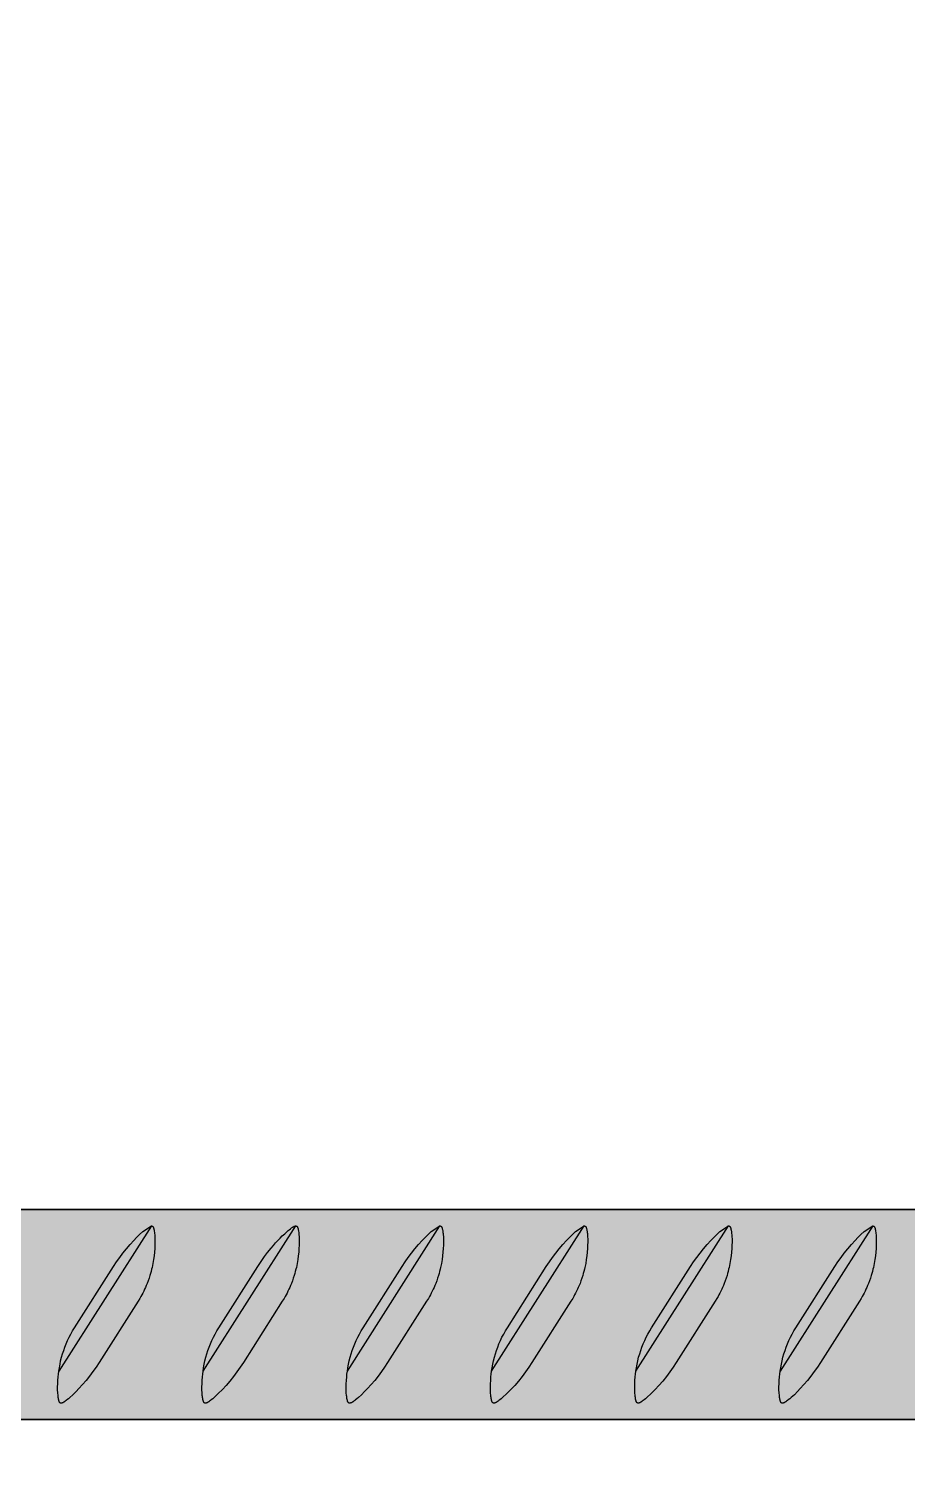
# Model space of a CAD drawing. Header units: millimetres. Extents: x -8 to 1608, y -703 to 404.
# Drawn here: x 1112.8 to 1179.8, y 181 to 291 of the extents above; entities that cross this region are included whole.
import ezdxf

# ---------------------------------------------------------------- set-up
doc = ezdxf.new("R2010")
doc.units = ezdxf.units.MM
doc.layers.add('Blocks', color=7, linetype='Continuous')
doc.layers.add('Blocks$Fill', color=7, linetype='Continuous', true_color=0xffffff)
doc.layers.add('Blocks$Inner', color=7, linetype='Continuous', lineweight=25, true_color=0x007f00)
doc.layers.add('Blocks$Outline', color=7, linetype='Continuous', lineweight=35, true_color=0xff3f3f)

# ---------------------------------------------------------------- blocks, each defined once
blk = doc.blocks.new('Rebar Coffee Table Side')
at = {"layer": 'Blocks$Fill'}
h = blk.add_hatch(color=256, dxfattribs=at)
h.paths.add_polyline_path([(94.85, 185.25), (95.1, 184.98), (108.8, 184.98), (550.85, 184.98), (550.85, 4), (550.85, 1.93), (550.85, 1.86), (550.86, 1.8), (550.87, 1.73), (550.88, 1.66), (550.89, 1.59), (550.91, 1.53), (550.92, 1.46), (550.94, 1.39), (550.97, 1.33), (550.99, 1.27), (551.02, 1.2), (551.04, 1.14), (551.07, 1.08), (551.11, 1.02), (551.14, 0.96), (551.18, 0.9), (551.22, 0.85), (551.26, 0.79), (551.3, 0.74), (551.34, 0.69), (551.39, 0.63), (551.44, 0.59), (551.49, 0.54), (551.54, 0.49), (551.59, 0.45), (551.64, 0.41), (551.7, 0.37), (551.75, 0.33), (551.81, 0.29), (551.87, 0.26), (551.93, 0.22), (551.99, 0.19), (552.05, 0.17), (552.12, 0.14), (552.18, 0.12), (552.25, 0.09), (552.31, 0.07), (552.38, 0.06), (552.44, 0.04), (552.51, 0.03), (552.58, 0.02), (552.65, 0.01), (552.71, 0), (552.78, 0), (552.85, 0), (564.92, 0), (564.99, 0), (565.05, 0.01), (565.12, 0.02), (565.19, 0.03), (565.26, 0.04), (565.32, 0.06), (565.39, 0.07), (565.46, 0.09), (565.52, 0.12), (565.58, 0.14), (565.65, 0.17), (565.71, 0.19), (565.77, 0.22), (565.83, 0.26), (565.89, 0.29), (565.95, 0.33), (566, 0.37), (566.06, 0.41), (566.11, 0.45), (566.16, 0.49), (566.22, 0.54), (566.26, 0.59), (566.31, 0.63), (566.36, 0.69), (566.4, 0.74), (566.44, 0.79), (566.48, 0.85), (566.52, 0.9), (566.56, 0.96), (566.59, 1.02), (566.63, 1.08), (566.66, 1.14), (566.68, 1.2), (566.71, 1.27), (566.73, 1.33), (566.76, 1.39), (566.78, 1.46), (566.79, 1.53), (566.81, 1.59), (566.82, 1.66), (566.83, 1.73), (566.84, 1.8), (566.85, 1.86), (566.85, 1.93), (566.85, 2), (566.85, 397), (559.35, 397), (550.85, 397), (550.85, 385.98), (429.14, 385.98), (428.89, 386), (546.85, 386), (547.85, 387), (547.85, 403), (546.85, 404), (98.85, 404), (97.85, 403), (97.85, 387), (98.85, 386), (216.81, 386), (216.57, 385.98), (95.1, 385.98), (94.85, 385.72), (94.85, 397), (91.78, 397), (87.79, 397), (86.36, 397), (78.85, 397), (78.85, 3), (78.85, 1.93), (78.85, 1.86), (78.86, 1.8), (78.87, 1.73), (78.88, 1.66), (78.89, 1.59), (78.91, 1.53), (78.92, 1.46), (78.94, 1.39), (78.97, 1.33), (78.99, 1.27), (79.02, 1.2), (79.04, 1.14), (79.07, 1.08), (79.11, 1.02), (79.14, 0.96), (79.18, 0.9), (79.22, 0.85), (79.26, 0.79), (79.3, 0.74), (79.34, 0.69), (79.39, 0.63), (79.44, 0.59), (79.49, 0.54), (79.54, 0.49), (79.59, 0.45), (79.64, 0.41), (79.7, 0.37), (79.75, 0.33), (79.81, 0.29), (79.87, 0.26), (79.93, 0.22), (79.99, 0.19), (80.05, 0.17), (80.12, 0.14), (80.18, 0.12), (80.25, 0.09), (80.31, 0.07), (80.38, 0.06), (80.44, 0.04), (80.51, 0.03), (80.58, 0.02), (80.65, 0.01), (80.71, 0), (80.78, 0), (80.85, 0), (92.92, 0), (92.99, 0), (93.05, 0.01), (93.12, 0.02), (93.19, 0.03), (93.26, 0.04), (93.32, 0.06), (93.39, 0.07), (93.46, 0.09), (93.52, 0.12), (93.58, 0.14), (93.65, 0.17), (93.71, 0.19), (93.77, 0.22), (93.83, 0.26), (93.89, 0.29), (93.95, 0.33), (94, 0.37), (94.06, 0.41), (94.11, 0.45), (94.16, 0.49), (94.22, 0.54), (94.26, 0.59), (94.31, 0.63), (94.36, 0.69), (94.4, 0.74), (94.44, 0.79), (94.48, 0.85), (94.52, 0.9), (94.56, 0.96), (94.59, 1.02), (94.63, 1.08), (94.66, 1.14), (94.68, 1.2), (94.71, 1.27), (94.73, 1.33), (94.76, 1.39), (94.78, 1.46), (94.79, 1.53), (94.81, 1.59), (94.82, 1.66), (94.83, 1.73), (94.84, 1.8), (94.85, 1.86), (94.85, 1.93), (94.85, 2)], flags=0)
h.paths.add_polyline_path([(322.15, 200.98), (95.1, 200.98), (94.85, 200.72), (94.85, 370.25), (95.1, 369.98), (108.8, 369.98), (550.85, 369.98), (550.85, 200.98), (404.73, 200.98), (323.64, 200.98)], flags=0)
at = {"layer": 'Blocks$Inner'}
for p, q in [((159.69, 199.74), (152.63, 188.65)), ((214.69, 199.74), (207.63, 188.65))]:
    blk.add_line(p, q, dxfattribs=at)
for points in [[(90.62, 189.8), (95.1, 184.98), (108.8, 184.98), (119.8, 184.98), (130.8, 184.98), (272.73, 184.98), (338.73, 184.98)], [(272.73, 200.98), (130.8, 200.98)], [(163.63, 188.65), (163.67, 188.92), (163.72, 189.19), (163.77, 189.45), (163.84, 189.72), (163.92, 189.98), (164, 190.24), (164.09, 190.5), (164.19, 190.75), (164.3, 191.01), (164.42, 191.25), (164.55, 191.49), (164.68, 191.73), (164.83, 191.97), (167.8, 196.64), (168.01, 196.95), (168.16, 197.18), (168.32, 197.41), (168.55, 197.71), (168.82, 198.05), (168.99, 198.25), (169.16, 198.44), (169.34, 198.63), (169.5, 198.81), (169.67, 198.98), (169.85, 199.14), (170.03, 199.31), (170.11, 199.38), (170.2, 199.45), (170.29, 199.52), (170.38, 199.59), (170.43, 199.62), (170.45, 199.64), (170.48, 199.65), (170.5, 199.67), (170.52, 199.68), (170.54, 199.69), (170.56, 199.7), (170.58, 199.71), (170.59, 199.71), (170.6, 199.72), (170.61, 199.72), (170.62, 199.72), (170.63, 199.73), (170.63, 199.73), (170.64, 199.73), (170.65, 199.73), (170.66, 199.73), (170.66, 199.74), (170.67, 199.74), (170.67, 199.74), (170.68, 199.74), (170.68, 199.74), (170.69, 199.74), (170.69, 199.74), (170.69, 199.74), (170.7, 199.74), (170.7, 199.74), (170.7, 199.74), (170.71, 199.74), (170.71, 199.74), (170.72, 199.74), (170.72, 199.74), (170.72, 199.74), (170.73, 199.74), (170.73, 199.74), (170.73, 199.73), (170.74, 199.73), (170.74, 199.73), (170.75, 199.73), (170.75, 199.73), (170.75, 199.73), (170.75, 199.73), (170.76, 199.73), (170.76, 199.72), (170.76, 199.72), (170.77, 199.72), (170.77, 199.72), (170.77, 199.72), (170.77, 199.71), (170.78, 199.71), (170.78, 199.71), (170.78, 199.71), (170.79, 199.7), (170.79, 199.7), (170.79, 199.7), (170.79, 199.69), (170.8, 199.69), (170.8, 199.69), (170.8, 199.68), (170.81, 199.68), (170.81, 199.68), (170.81, 199.67), (170.81, 199.67), (170.82, 199.66), (170.82, 199.66), (170.82, 199.66), (170.83, 199.65), (170.83, 199.64), (170.84, 199.63), (170.84, 199.62), (170.84, 199.61), (170.85, 199.59), (170.85, 199.58), (170.86, 199.57), (170.87, 199.54), (170.87, 199.52), (170.88, 199.47), (170.89, 199.43), (170.9, 199.38), (170.91, 199.34), (170.92, 199.24), (170.93, 199.15), (170.94, 199.05), (170.95, 198.94), (170.96, 198.72), (170.96, 198.5), (170.95, 198.26), (170.94, 198.01), (170.92, 197.74), (170.89, 197.46), (170.85, 197.18), (170.8, 196.88), (170.74, 196.58), (170.7, 196.43), (170.66, 196.27), (170.62, 196.12), (170.58, 195.97), (170.51, 195.75), (170.44, 195.54), (170.37, 195.35), (170.3, 195.2), (170.24, 195.05), (170.17, 194.91), (170.1, 194.76), (170.03, 194.62), (169.96, 194.48), (169.89, 194.35), (169.81, 194.21), (169.67, 193.99), (166.7, 189.32), (166.46, 188.96), (166.21, 188.6), (165.95, 188.25), (165.68, 187.91), (165.39, 187.58), (165.1, 187.26), (164.79, 186.95), (164.47, 186.66), (164.36, 186.56), (164.25, 186.47), (164.19, 186.42), (164.12, 186.37), (164.06, 186.33), (164.04, 186.32), (164.01, 186.3), (163.99, 186.29), (163.96, 186.27), (163.94, 186.26), (163.93, 186.26), (163.92, 186.25), (163.91, 186.25), (163.9, 186.24), (163.89, 186.24), (163.88, 186.24), (163.87, 186.23), (163.86, 186.23), (163.85, 186.23), (163.85, 186.23), (163.84, 186.23), (163.83, 186.22), (163.83, 186.22), (163.82, 186.22), (163.82, 186.22), (163.82, 186.22), (163.81, 186.22), (163.81, 186.22), (163.8, 186.22), (163.8, 186.22), (163.8, 186.22), (163.79, 186.22), (163.79, 186.22), (163.79, 186.22), (163.78, 186.22), (163.78, 186.22), (163.77, 186.22), (163.77, 186.22), (163.77, 186.23), (163.77, 186.23), (163.76, 186.23), (163.76, 186.23), (163.76, 186.23), (163.75, 186.23), (163.75, 186.23), (163.75, 186.23), (163.74, 186.23), (163.74, 186.24), (163.74, 186.24), (163.74, 186.24), (163.73, 186.24), (163.73, 186.24), (163.73, 186.25), (163.72, 186.25), (163.72, 186.25), (163.72, 186.25), (163.72, 186.26), (163.71, 186.26), (163.71, 186.26), (163.71, 186.26), (163.7, 186.27), (163.7, 186.27), (163.7, 186.27), (163.7, 186.27), (163.7, 186.28), (163.69, 186.28), (163.69, 186.29), (163.69, 186.29), (163.68, 186.3), (163.68, 186.3), (163.68, 186.31), (163.67, 186.32), (163.67, 186.32), (163.66, 186.33), (163.66, 186.34), (163.66, 186.35), (163.65, 186.36), (163.65, 186.37), (163.64, 186.39), (163.64, 186.4), (163.63, 186.42), (163.63, 186.45), (163.62, 186.47), (163.61, 186.5), (163.6, 186.58), (163.59, 186.66), (163.58, 186.73), (163.57, 186.81), (163.55, 187.02), (163.54, 187.24), (163.54, 187.47), (163.55, 187.7), (163.56, 187.96), (163.58, 188.22), (163.6, 188.43), (163.63, 188.65), (170.69, 199.74)], [(174.63, 188.65), (174.67, 188.92), (174.72, 189.19), (174.77, 189.45), (174.84, 189.72), (174.92, 189.98), (175, 190.24), (175.09, 190.5), (175.19, 190.75), (175.3, 191.01), (175.42, 191.25), (175.55, 191.49), (175.68, 191.73), (175.83, 191.97), (178.8, 196.64), (179.03, 196.99), (179.27, 197.33), (179.52, 197.67), (179.78, 198), (180.06, 198.32), (180.34, 198.63), (180.56, 198.86), (180.79, 199.09), (181.03, 199.31), (181.69, 199.74), (181.7, 199.74), (181.7, 199.74), (181.7, 199.74), (181.71, 199.74), (181.71, 199.74), (181.72, 199.74), (181.72, 199.74), (181.72, 199.74), (181.73, 199.74), (181.73, 199.74), (181.73, 199.73), (181.74, 199.73), (181.74, 199.73), (181.75, 199.73), (181.75, 199.73), (181.75, 199.73), (181.75, 199.73), (181.76, 199.73), (181.76, 199.72), (181.76, 199.72), (181.77, 199.72), (181.77, 199.72), (181.77, 199.72), (181.77, 199.71), (181.78, 199.71), (181.78, 199.71), (181.78, 199.71), (181.79, 199.7), (181.79, 199.7), (181.79, 199.7), (181.79, 199.69), (181.8, 199.69), (181.8, 199.69), (181.8, 199.68), (181.81, 199.68), (181.81, 199.68), (181.81, 199.67), (181.81, 199.67), (181.82, 199.66), (181.82, 199.66), (181.82, 199.66), (181.83, 199.65), (181.83, 199.64), (181.84, 199.63), (181.84, 199.62), (181.84, 199.61), (181.85, 199.59), (181.85, 199.58), (181.86, 199.57), (181.87, 199.54), (181.87, 199.52), (181.88, 199.47), (181.89, 199.43), (181.9, 199.38), (181.91, 199.34), (181.92, 199.24), (181.93, 199.15), (181.94, 199.05), (181.95, 198.94), (181.96, 198.72), (181.96, 198.5), (181.95, 198.26), (181.94, 198.01), (181.92, 197.74), (181.89, 197.46), (181.85, 197.18), (181.8, 196.88), (181.74, 196.58), (181.7, 196.43), (181.66, 196.27), (181.62, 196.12), (181.58, 195.97), (181.51, 195.75), (181.44, 195.54), (181.37, 195.35), (181.3, 195.2), (181.24, 195.05), (181.17, 194.91), (181.1, 194.76), (181.03, 194.62), (180.96, 194.48), (180.89, 194.35), (180.81, 194.21), (180.67, 193.99), (177.7, 189.32), (177.47, 188.97), (177.23, 188.63), (176.98, 188.29), (176.72, 187.96), (176.44, 187.64), (176.16, 187.33), (175.94, 187.1), (175.71, 186.87), (175.47, 186.66), (175.36, 186.56), (175.25, 186.47), (175.19, 186.42), (175.12, 186.37), (175.06, 186.33), (175.04, 186.32), (175.01, 186.3), (174.99, 186.29), (174.96, 186.27), (174.94, 186.26), (174.93, 186.26), (174.92, 186.25), (174.91, 186.25), (174.9, 186.24), (174.89, 186.24), (174.88, 186.24), (174.87, 186.23), (174.86, 186.23), (174.85, 186.23), (174.85, 186.23), (174.84, 186.23), (174.83, 186.22), (174.83, 186.22), (174.82, 186.22), (174.82, 186.22), (174.82, 186.22), (174.81, 186.22), (174.81, 186.22), (174.8, 186.22), (174.8, 186.22), (174.8, 186.22), (174.79, 186.22), (174.79, 186.22), (174.79, 186.22), (174.78, 186.22), (174.78, 186.22), (174.77, 186.22), (174.77, 186.22), (174.77, 186.23), (174.77, 186.23), (174.76, 186.23), (174.76, 186.23), (174.76, 186.23), (174.75, 186.23), (174.75, 186.23), (174.75, 186.23), (174.74, 186.23), (174.74, 186.24), (174.74, 186.24), (174.74, 186.24), (174.73, 186.24), (174.73, 186.24), (174.73, 186.25), (174.72, 186.25), (174.72, 186.25), (174.72, 186.25), (174.72, 186.26), (174.71, 186.26), (174.71, 186.26), (174.71, 186.26), (174.7, 186.27), (174.7, 186.27), (174.7, 186.27), (174.7, 186.27), (174.7, 186.28), (174.69, 186.28), (174.69, 186.29), (174.69, 186.29), (174.68, 186.3), (174.68, 186.3), (174.68, 186.31), (174.67, 186.32), (174.67, 186.32), (174.66, 186.33), (174.66, 186.34), (174.66, 186.35), (174.65, 186.36), (174.65, 186.37), (174.64, 186.39), (174.64, 186.4), (174.63, 186.42), (174.63, 186.45), (174.62, 186.47), (174.61, 186.5), (174.6, 186.58), (174.59, 186.66), (174.58, 186.73), (174.57, 186.81), (174.55, 187.02), (174.54, 187.24), (174.54, 187.47), (174.55, 187.7), (174.56, 187.96), (174.58, 188.22), (174.6, 188.43), (174.63, 188.65), (181.69, 199.74)], [(185.63, 188.65), (185.67, 188.92), (185.72, 189.19), (185.77, 189.45), (185.84, 189.72), (185.92, 189.98), (186, 190.24), (186.09, 190.5), (186.19, 190.75), (186.3, 191.01), (186.42, 191.25), (186.55, 191.49), (186.68, 191.73), (186.83, 191.97), (189.8, 196.64), (190.03, 196.99), (190.27, 197.33), (190.52, 197.67), (190.78, 198), (191.06, 198.32), (191.34, 198.63), (191.56, 198.86), (191.79, 199.09), (192.03, 199.31), (192.69, 199.74), (192.7, 199.74), (192.7, 199.74), (192.7, 199.74), (192.71, 199.74), (192.71, 199.74), (192.72, 199.74), (192.72, 199.74), (192.72, 199.74), (192.73, 199.74), (192.73, 199.74), (192.73, 199.73), (192.74, 199.73), (192.74, 199.73), (192.75, 199.73), (192.75, 199.73), (192.75, 199.73), (192.75, 199.73), (192.76, 199.73), (192.76, 199.72), (192.76, 199.72), (192.77, 199.72), (192.77, 199.72), (192.77, 199.72), (192.77, 199.71), (192.78, 199.71), (192.78, 199.71), (192.78, 199.71), (192.79, 199.7), (192.79, 199.7), (192.79, 199.7), (192.79, 199.69), (192.8, 199.69), (192.8, 199.69), (192.8, 199.68), (192.81, 199.68), (192.81, 199.68), (192.81, 199.67), (192.81, 199.67), (192.82, 199.66), (192.82, 199.66), (192.82, 199.66), (192.83, 199.65), (192.83, 199.64), (192.84, 199.63), (192.84, 199.62), (192.84, 199.61), (192.85, 199.59), (192.85, 199.58), (192.86, 199.57), (192.87, 199.54), (192.87, 199.52), (192.88, 199.47), (192.89, 199.43), (192.9, 199.38), (192.91, 199.34), (192.92, 199.24), (192.93, 199.15), (192.94, 199.05), (192.95, 198.94), (192.96, 198.72), (192.96, 198.5), (192.95, 198.26), (192.94, 198.01), (192.92, 197.74), (192.89, 197.46), (192.85, 197.18), (192.8, 196.88), (192.74, 196.58), (192.7, 196.43), (192.66, 196.27), (192.62, 196.12), (192.58, 195.97), (192.51, 195.75), (192.44, 195.54), (192.37, 195.35), (192.3, 195.2), (192.24, 195.05), (192.17, 194.91), (192.1, 194.76), (192.03, 194.62), (191.96, 194.48), (191.89, 194.35), (191.81, 194.21), (191.67, 193.99), (188.7, 189.32), (188.46, 188.96), (188.21, 188.6), (187.95, 188.25), (187.68, 187.91), (187.39, 187.58), (187.1, 187.26), (186.79, 186.95), (186.47, 186.66), (186.36, 186.56), (186.25, 186.47), (186.19, 186.42), (186.12, 186.37), (186.06, 186.33), (186.04, 186.32), (186.01, 186.3), (185.99, 186.29), (185.96, 186.27), (185.94, 186.26), (185.93, 186.26), (185.92, 186.25), (185.91, 186.25), (185.9, 186.24), (185.89, 186.24), (185.88, 186.24), (185.87, 186.23), (185.86, 186.23), (185.85, 186.23), (185.85, 186.23), (185.84, 186.23), (185.83, 186.22), (185.83, 186.22), (185.82, 186.22), (185.82, 186.22), (185.82, 186.22), (185.81, 186.22), (185.81, 186.22), (185.8, 186.22), (185.8, 186.22), (185.8, 186.22), (185.79, 186.22), (185.79, 186.22), (185.79, 186.22), (185.78, 186.22), (185.78, 186.22), (185.77, 186.22), (185.77, 186.22), (185.77, 186.23), (185.77, 186.23), (185.76, 186.23), (185.76, 186.23), (185.76, 186.23), (185.75, 186.23), (185.75, 186.23), (185.75, 186.23), (185.74, 186.23), (185.74, 186.24), (185.74, 186.24), (185.74, 186.24), (185.73, 186.24), (185.73, 186.24), (185.73, 186.25), (185.72, 186.25), (185.72, 186.25), (185.72, 186.25), (185.72, 186.26), (185.71, 186.26), (185.71, 186.26), (185.71, 186.26), (185.7, 186.27), (185.7, 186.27), (185.7, 186.27), (185.7, 186.27), (185.7, 186.28), (185.69, 186.28), (185.69, 186.29), (185.69, 186.29), (185.68, 186.3), (185.68, 186.3), (185.68, 186.31), (185.67, 186.32), (185.67, 186.32), (185.66, 186.33), (185.66, 186.34), (185.66, 186.35), (185.65, 186.36), (185.65, 186.37), (185.64, 186.39), (185.64, 186.4), (185.63, 186.42), (185.63, 186.45), (185.62, 186.47), (185.61, 186.5), (185.6, 186.58), (185.59, 186.66), (185.58, 186.73), (185.57, 186.81), (185.55, 187.02), (185.54, 187.24), (185.54, 187.47), (185.55, 187.7), (185.56, 187.96), (185.58, 188.22), (185.6, 188.43), (185.63, 188.65), (192.69, 199.74)], [(196.63, 188.65), (196.67, 188.92), (196.72, 189.19), (196.77, 189.45), (196.84, 189.72), (196.92, 189.98), (197, 190.24), (197.09, 190.5), (197.19, 190.75), (197.3, 191.01), (197.42, 191.25), (197.55, 191.49), (197.68, 191.73), (197.83, 191.97), (200.8, 196.64), (201.03, 196.99), (201.27, 197.33), (201.52, 197.67), (201.78, 198), (202.06, 198.32), (202.34, 198.63), (202.56, 198.86), (202.79, 199.09), (203.03, 199.31), (203.69, 199.74), (203.7, 199.74), (203.7, 199.74), (203.7, 199.74), (203.71, 199.74), (203.71, 199.74), (203.72, 199.74), (203.72, 199.74), (203.72, 199.74), (203.73, 199.74), (203.73, 199.74), (203.73, 199.73), (203.74, 199.73), (203.74, 199.73), (203.75, 199.73), (203.75, 199.73), (203.75, 199.73), (203.75, 199.73), (203.76, 199.73), (203.76, 199.72), (203.76, 199.72), (203.77, 199.72), (203.77, 199.72), (203.77, 199.72), (203.77, 199.71), (203.78, 199.71), (203.78, 199.71), (203.78, 199.71), (203.79, 199.7), (203.79, 199.7), (203.79, 199.7), (203.79, 199.69), (203.8, 199.69), (203.8, 199.69), (203.8, 199.68), (203.81, 199.68), (203.81, 199.68), (203.81, 199.67), (203.81, 199.67), (203.82, 199.66), (203.82, 199.66), (203.82, 199.66), (203.83, 199.65), (203.83, 199.64), (203.84, 199.63), (203.84, 199.62), (203.84, 199.61), (203.85, 199.59), (203.85, 199.58), (203.86, 199.57), (203.87, 199.54), (203.87, 199.52), (203.88, 199.47), (203.89, 199.43), (203.9, 199.38), (203.91, 199.34), (203.92, 199.24), (203.93, 199.15), (203.94, 199.05), (203.95, 198.94), (203.96, 198.72), (203.96, 198.5), (203.95, 198.26), (203.94, 198.01), (203.92, 197.74), (203.89, 197.46), (203.85, 197.18), (203.8, 196.88), (203.74, 196.58), (203.7, 196.43), (203.66, 196.27), (203.62, 196.12), (203.58, 195.97), (203.51, 195.75), (203.44, 195.54), (203.37, 195.35), (203.3, 195.2), (203.24, 195.05), (203.17, 194.91), (203.1, 194.76), (203.03, 194.62), (202.96, 194.48), (202.89, 194.35), (202.81, 194.21), (202.67, 193.99), (199.7, 189.32), (199.46, 188.96), (199.21, 188.6), (198.95, 188.25), (198.68, 187.91), (198.39, 187.58), (198.1, 187.26), (197.79, 186.95), (197.47, 186.66), (197.36, 186.56), (197.25, 186.47), (197.19, 186.42), (197.12, 186.37), (197.06, 186.33), (197.04, 186.32), (197.01, 186.3), (196.99, 186.29), (196.96, 186.27), (196.94, 186.26), (196.93, 186.26), (196.92, 186.25), (196.91, 186.25), (196.9, 186.24), (196.89, 186.24), (196.88, 186.24), (196.87, 186.23), (196.86, 186.23), (196.85, 186.23), (196.85, 186.23), (196.84, 186.23), (196.83, 186.22), (196.83, 186.22), (196.82, 186.22), (196.82, 186.22), (196.82, 186.22), (196.81, 186.22), (196.81, 186.22), (196.8, 186.22), (196.8, 186.22), (196.8, 186.22), (196.79, 186.22), (196.79, 186.22), (196.79, 186.22), (196.78, 186.22), (196.78, 186.22), (196.77, 186.22), (196.77, 186.22), (196.77, 186.23), (196.77, 186.23), (196.76, 186.23), (196.76, 186.23), (196.76, 186.23), (196.75, 186.23), (196.75, 186.23), (196.75, 186.23), (196.74, 186.23), (196.74, 186.24), (196.74, 186.24), (196.74, 186.24), (196.73, 186.24), (196.73, 186.24), (196.73, 186.25), (196.72, 186.25), (196.72, 186.25), (196.72, 186.25), (196.72, 186.26), (196.71, 186.26), (196.71, 186.26), (196.71, 186.26), (196.7, 186.27), (196.7, 186.27), (196.7, 186.27), (196.7, 186.27), (196.7, 186.28), (196.69, 186.28), (196.69, 186.29), (196.69, 186.29), (196.68, 186.3), (196.68, 186.3), (196.68, 186.31), (196.67, 186.32), (196.67, 186.32), (196.66, 186.33), (196.66, 186.34), (196.66, 186.35), (196.65, 186.36), (196.65, 186.37), (196.64, 186.39), (196.64, 186.4), (196.63, 186.42), (196.63, 186.45), (196.62, 186.47), (196.61, 186.5), (196.6, 186.58), (196.59, 186.66), (196.58, 186.73), (196.57, 186.81), (196.55, 187.02), (196.54, 187.24), (196.54, 187.47), (196.55, 187.7), (196.56, 187.96), (196.58, 188.22), (196.6, 188.43), (196.63, 188.65), (203.69, 199.74)]]:
    blk.add_lwpolyline(points, dxfattribs=at)
for points in [[(152.67, 188.92), (152.72, 189.19), (152.77, 189.45), (152.84, 189.72), (152.92, 189.98), (153, 190.24), (153.09, 190.5), (153.19, 190.75), (153.3, 191.01), (153.42, 191.25), (153.55, 191.49), (153.68, 191.73), (153.83, 191.97), (156.8, 196.64), (157.03, 196.99), (157.27, 197.33), (157.52, 197.67), (157.78, 198), (158.06, 198.32), (158.34, 198.63), (158.56, 198.86), (158.79, 199.09), (159.03, 199.31), (159.69, 199.74), (159.7, 199.74), (159.7, 199.74), (159.7, 199.74), (159.71, 199.74), (159.71, 199.74), (159.72, 199.74), (159.72, 199.74), (159.72, 199.74), (159.73, 199.74), (159.73, 199.74), (159.73, 199.73), (159.74, 199.73), (159.74, 199.73), (159.75, 199.73), (159.75, 199.73), (159.75, 199.73), (159.75, 199.73), (159.76, 199.73), (159.76, 199.72), (159.76, 199.72), (159.77, 199.72), (159.77, 199.72), (159.77, 199.72), (159.77, 199.71), (159.78, 199.71), (159.78, 199.71), (159.78, 199.71), (159.79, 199.7), (159.79, 199.7), (159.79, 199.7), (159.79, 199.69), (159.8, 199.69), (159.8, 199.69), (159.8, 199.68), (159.81, 199.68), (159.81, 199.68), (159.81, 199.67), (159.81, 199.67), (159.82, 199.66), (159.82, 199.66), (159.82, 199.66), (159.83, 199.65), (159.83, 199.64), (159.84, 199.63), (159.84, 199.62), (159.84, 199.61), (159.85, 199.59), (159.85, 199.58), (159.86, 199.57), (159.87, 199.54), (159.87, 199.52), (159.88, 199.47), (159.89, 199.43), (159.9, 199.38), (159.91, 199.34), (159.92, 199.24), (159.93, 199.15), (159.94, 199.05), (159.95, 198.94), (159.96, 198.72), (159.96, 198.5), (159.95, 198.26), (159.94, 198.01), (159.92, 197.74), (159.89, 197.46), (159.85, 197.18), (159.8, 196.88), (159.74, 196.58), (159.7, 196.43), (159.66, 196.27), (159.62, 196.12), (159.58, 195.97), (159.51, 195.75), (159.44, 195.54), (159.37, 195.35), (159.3, 195.2), (159.24, 195.05), (159.17, 194.91), (159.1, 194.76), (159.03, 194.62), (158.96, 194.48), (158.89, 194.35), (158.81, 194.21), (158.67, 193.99), (155.7, 189.32), (155.47, 188.97), (155.23, 188.63), (154.98, 188.29), (154.72, 187.96), (154.44, 187.64), (154.16, 187.33), (153.94, 187.1), (153.71, 186.87), (153.47, 186.66), (153.36, 186.56), (153.25, 186.47), (153.19, 186.42), (153.12, 186.37), (153.06, 186.33), (153.04, 186.32), (153.01, 186.3), (152.99, 186.29), (152.96, 186.27), (152.94, 186.26), (152.93, 186.26), (152.92, 186.25), (152.91, 186.25), (152.9, 186.24), (152.89, 186.24), (152.88, 186.24), (152.87, 186.23), (152.86, 186.23), (152.85, 186.23), (152.85, 186.23), (152.84, 186.23), (152.83, 186.22), (152.83, 186.22), (152.82, 186.22), (152.82, 186.22), (152.82, 186.22), (152.81, 186.22), (152.81, 186.22), (152.8, 186.22), (152.8, 186.22), (152.8, 186.22), (152.79, 186.22), (152.79, 186.22), (152.79, 186.22), (152.78, 186.22), (152.78, 186.22), (152.77, 186.22), (152.77, 186.22), (152.77, 186.23), (152.77, 186.23), (152.76, 186.23), (152.76, 186.23), (152.76, 186.23), (152.75, 186.23), (152.75, 186.23), (152.75, 186.23), (152.74, 186.23), (152.74, 186.24), (152.74, 186.24), (152.74, 186.24), (152.73, 186.24), (152.73, 186.24), (152.73, 186.25), (152.72, 186.25), (152.72, 186.25), (152.72, 186.25), (152.72, 186.26), (152.71, 186.26), (152.71, 186.26), (152.71, 186.26), (152.7, 186.27), (152.7, 186.27), (152.7, 186.27), (152.7, 186.27), (152.7, 186.28), (152.69, 186.28), (152.69, 186.29), (152.69, 186.29), (152.68, 186.3), (152.68, 186.3), (152.68, 186.31), (152.67, 186.32), (152.67, 186.32), (152.66, 186.33), (152.66, 186.34), (152.66, 186.35), (152.65, 186.36), (152.65, 186.37), (152.64, 186.39), (152.64, 186.4), (152.63, 186.42), (152.63, 186.45), (152.62, 186.47), (152.61, 186.5), (152.6, 186.58), (152.59, 186.66), (152.58, 186.73), (152.57, 186.81), (152.55, 187.02), (152.54, 187.24), (152.54, 187.47), (152.55, 187.7), (152.56, 187.96), (152.58, 188.22), (152.6, 188.43), (152.63, 188.65)], [(207.67, 188.92), (207.72, 189.19), (207.77, 189.45), (207.84, 189.72), (207.92, 189.98), (208, 190.24), (208.09, 190.5), (208.19, 190.75), (208.3, 191.01), (208.42, 191.25), (208.55, 191.49), (208.68, 191.73), (208.83, 191.97), (211.8, 196.64), (212.03, 196.99), (212.27, 197.33), (212.52, 197.67), (212.78, 198), (213.06, 198.32), (213.34, 198.63), (213.56, 198.86), (213.79, 199.09), (214.03, 199.31), (214.69, 199.74), (214.7, 199.74), (214.7, 199.74), (214.7, 199.74), (214.71, 199.74), (214.71, 199.74), (214.72, 199.74), (214.72, 199.74), (214.72, 199.74), (214.73, 199.74), (214.73, 199.74), (214.73, 199.73), (214.74, 199.73), (214.74, 199.73), (214.75, 199.73), (214.75, 199.73), (214.75, 199.73), (214.75, 199.73), (214.76, 199.73), (214.76, 199.72), (214.76, 199.72), (214.77, 199.72), (214.77, 199.72), (214.77, 199.72), (214.77, 199.71), (214.78, 199.71), (214.78, 199.71), (214.78, 199.71), (214.79, 199.7), (214.79, 199.7), (214.79, 199.7), (214.79, 199.69), (214.8, 199.69), (214.8, 199.69), (214.8, 199.68), (214.81, 199.68), (214.81, 199.68), (214.81, 199.67), (214.81, 199.67), (214.82, 199.66), (214.82, 199.66), (214.82, 199.66), (214.83, 199.65), (214.83, 199.64), (214.84, 199.63), (214.84, 199.62), (214.84, 199.61), (214.85, 199.59), (214.85, 199.58), (214.86, 199.57), (214.87, 199.54), (214.87, 199.52), (214.88, 199.47), (214.89, 199.43), (214.9, 199.38), (214.91, 199.34), (214.92, 199.24), (214.93, 199.15), (214.94, 199.05), (214.95, 198.94), (214.96, 198.72), (214.96, 198.5), (214.95, 198.26), (214.94, 198.01), (214.92, 197.74), (214.89, 197.46), (214.85, 197.18), (214.8, 196.88), (214.74, 196.58), (214.7, 196.43), (214.66, 196.27), (214.62, 196.12), (214.58, 195.97), (214.51, 195.75), (214.44, 195.54), (214.37, 195.35), (214.3, 195.2), (214.24, 195.05), (214.17, 194.91), (214.1, 194.76), (214.03, 194.62), (213.96, 194.48), (213.89, 194.35), (213.81, 194.21), (213.67, 193.99), (210.7, 189.32), (210.47, 188.97), (210.23, 188.63), (209.98, 188.29), (209.72, 187.96), (209.44, 187.64), (209.16, 187.33), (208.94, 187.1), (208.71, 186.87), (208.47, 186.66), (208.36, 186.56), (208.25, 186.47), (208.19, 186.42), (208.12, 186.37), (208.06, 186.33), (208.04, 186.32), (208.01, 186.3), (207.99, 186.29), (207.96, 186.27), (207.94, 186.26), (207.93, 186.26), (207.92, 186.25), (207.91, 186.25), (207.9, 186.24), (207.89, 186.24), (207.88, 186.24), (207.87, 186.23), (207.86, 186.23), (207.85, 186.23), (207.85, 186.23), (207.84, 186.23), (207.83, 186.22), (207.83, 186.22), (207.82, 186.22), (207.82, 186.22), (207.82, 186.22), (207.81, 186.22), (207.81, 186.22), (207.8, 186.22), (207.8, 186.22), (207.8, 186.22), (207.79, 186.22), (207.79, 186.22), (207.79, 186.22), (207.78, 186.22), (207.78, 186.22), (207.77, 186.22), (207.77, 186.22), (207.77, 186.23), (207.77, 186.23), (207.76, 186.23), (207.76, 186.23), (207.76, 186.23), (207.75, 186.23), (207.75, 186.23), (207.75, 186.23), (207.74, 186.23), (207.74, 186.24), (207.74, 186.24), (207.74, 186.24), (207.73, 186.24), (207.73, 186.24), (207.73, 186.25), (207.72, 186.25), (207.72, 186.25), (207.72, 186.25), (207.72, 186.26), (207.71, 186.26), (207.71, 186.26), (207.71, 186.26), (207.7, 186.27), (207.7, 186.27), (207.7, 186.27), (207.7, 186.27), (207.7, 186.28), (207.69, 186.28), (207.69, 186.29), (207.69, 186.29), (207.68, 186.3), (207.68, 186.3), (207.68, 186.31), (207.67, 186.32), (207.67, 186.32), (207.66, 186.33), (207.66, 186.34), (207.66, 186.35), (207.65, 186.36), (207.65, 186.37), (207.64, 186.39), (207.64, 186.4), (207.63, 186.42), (207.63, 186.45), (207.62, 186.47), (207.61, 186.5), (207.6, 186.58), (207.59, 186.66), (207.58, 186.73), (207.57, 186.81), (207.55, 187.02), (207.54, 187.24), (207.54, 187.47), (207.55, 187.7), (207.56, 187.96), (207.58, 188.22), (207.6, 188.43), (207.63, 188.65)]]:
    blk.add_lwpolyline(points, close=True, dxfattribs=at)
at = {"layer": 'Blocks$Outline'}
for points in [[(94.85, 185.25), (95.1, 184.98), (108.8, 184.98), (119.8, 184.98), (130.8, 184.98), (272.73, 184.98), (338.73, 184.98)], [(322.15, 200.98), (272.73, 200.98), (130.8, 200.98), (119.8, 200.98), (108.8, 200.98), (95.1, 200.98), (94.85, 200.72)]]:
    blk.add_lwpolyline(points, dxfattribs=at)

msp = doc.modelspace()

# ---------------------------------------------------------------- block references
at = {"layer": 'Blocks'}
msp.add_blockref('Rebar Coffee Table Side', (962.44, 0), dxfattribs=at)

doc.saveas('drawing.dxf')
